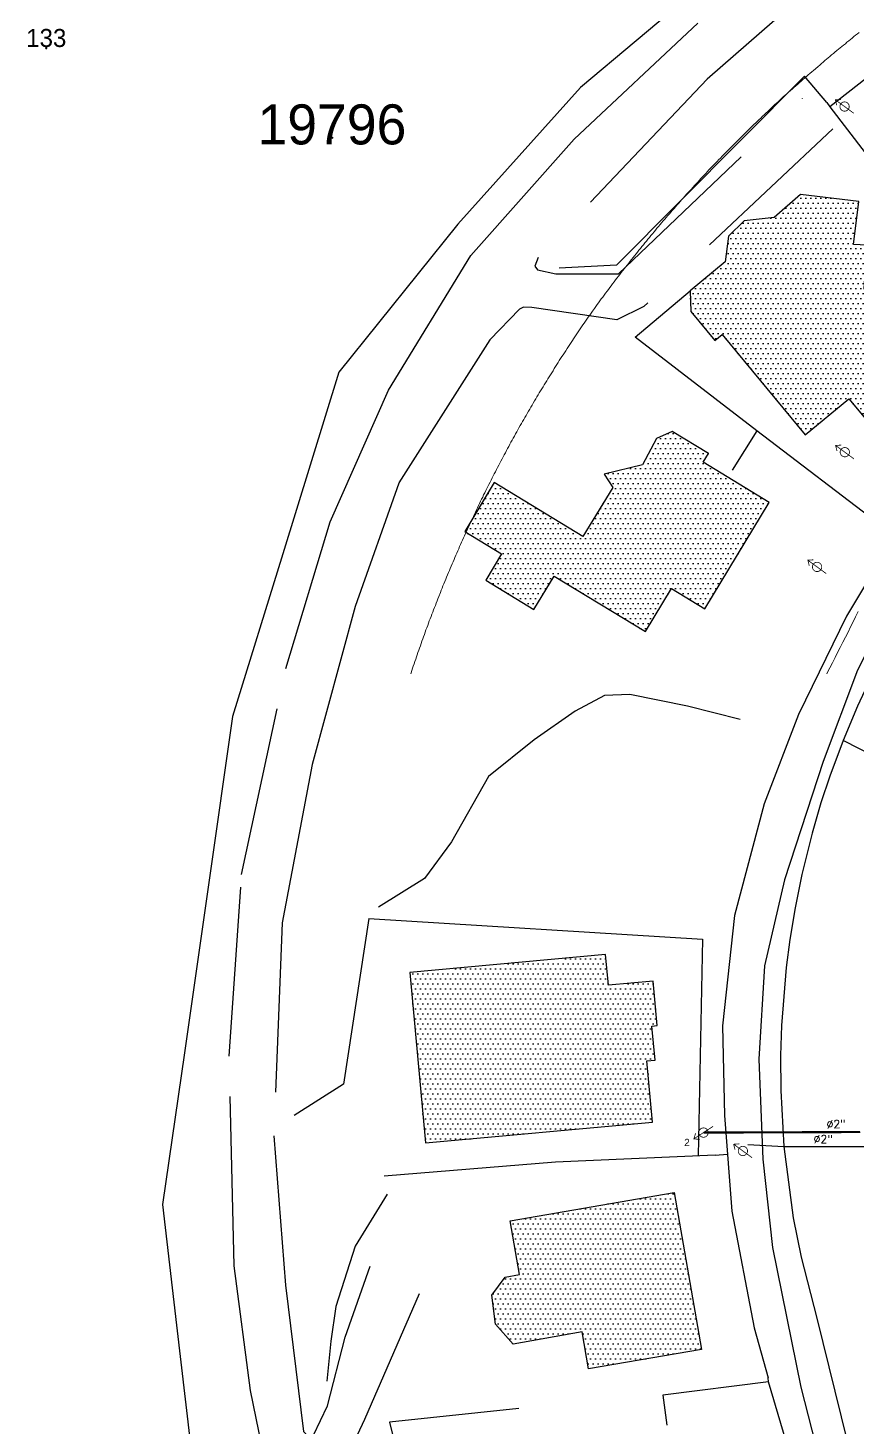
# Model space of a CAD drawing. Header units: metres. Extents: x 222509 to 223547, y 765290 to 766147.
# Drawn here: x 222929.5 to 222991.7, y 765628.6 to 765733.5 of the extents above; entities that cross this region are included whole.
import ezdxf
from ezdxf.enums import TextEntityAlignment as Align

# ---------------------------------------------------------------- set-up
doc = ezdxf.new("R2010")
doc.units = ezdxf.units.M
doc.linetypes.add('DASHED', pattern=[19.05, 12.7, -6.35])
for name, color, linetype in [('C1601', 3, 'Continuous'), ('C1603_0', 6, 'Continuous'), ('M2200', 8, 'Continuous'), ('M2299', 9, 'Continuous'), ('M2602', 8, 'Continuous'), ('maim metuhnan', 150, 'Continuous'), ('maim metuhnan 2', 150, 'Continuous'), ('Maim-Kayam-Betol', 140, 'reka-biyuv$0$Reka_new$0$X_LINE-DASH2')]:
    doc.layers.add(name, color=color, linetype=linetype)
for name, color, linetype, lineweight in [('C1602_0', 3, 'Continuous', 13), ('M1510', 8, 'Continuous', 25), ('M2401', 8, 'DASHED', 25), ('M2404', 8, 'DASHED', 25), ('M2605', 8, 'Continuous', 25)]:
    doc.layers.add(name, color=color, linetype=linetype, lineweight=lineweight)
doc.styles.add('HEBTXT', font='HEBTXT.SHX', dxfattribs={"width": 0.86})
doc.styles.add('reka-biyuv$0$Reka_new$0$STANDARD', font='HEB')
doc.styles.add('S_COMPLEX', font='complex')
doc.styles.get("Standard").update_dxf_attribs({"font": 'arial.ttf'})
doc.styles.add('TAZAR_HEBTXT', font='HEBTXT.SHX')
doc.linetypes.add('reka-biyuv$0$Reka_new$0$X_LINE-DASH2', pattern='A,0.5,-0.25,0.5,-0.0002,["X",reka-biyuv$0$Reka_new$0$STANDARD,S=0.3,R=0,X=0,Y=-0.14],-0.2', length=1.4502)
pattern_1 = [(0, (0, 0), (0.1875, 0.375), [0, -0.375])]

# ---------------------------------------------------------------- blocks, each defined once
blk = doc.blocks.new('*U16')
at = {"linetype": 'ByBlock', "const_width": 0.1}
for points in [[(-0.98, 0.15), (-1.15, 0.84), (-0.45, 0.89)], [(1.15, -0.84), (-1.15, 0.84)]]:
    blk.add_lwpolyline(points, dxfattribs=at)
blk.add_lwpolyline([(0.47, -0.34, 1), (-0.47, 0.34, 1)], format="xyb", close=True, dxfattribs=at)
at = {"linetype": 'ByBlock'}
blk.add_attdef('MAD_MAIM', (-2.62, 1.26), '', height=1.08, dxfattribs=at)
blk = doc.blocks.new('*U32')
at = {"linetype": 'ByBlock', "const_width": 0.1}
for points in [[(1.2, 0.78), (-1.2, -0.78)], [(-0.49, -0.86), (-1.2, -0.78), (-0.99, -0.1)]]:
    blk.add_lwpolyline(points, dxfattribs=at)
blk.add_lwpolyline([(0.49, 0.32, 1), (-0.49, -0.32, 1)], format="xyb", close=True, dxfattribs=at)
at = {"linetype": 'ByBlock'}
blk.add_attdef('MAD_MAIM', (-2.62, 1.26), '', height=1.08, dxfattribs=at)
blk = doc.blocks.new('G$C48AC2FB6')
at = {"layer": 'maim metuhnan 2', "const_width": 0.16}
blk.add_lwpolyline([(222980.09, 765650.72), (222991.83, 765650.76)], dxfattribs=at)
at = {"layer": 'Maim-Kayam-Betol'}
for points in [[(222992.73, 765685.04), (222991.63, 765682.69), (222990.55, 765680.12), (222989.55, 765677.44), (222988.89, 765675.44), (222988.22, 765673.16), (222987.45, 765670.07), (222986.95, 765667.56), (222986.56, 765665.18), (222986.29, 765663.1), (222985.94, 765658.74), (222985.87, 765656.5), (222985.88, 765653.88), (222986.12, 765649.67), (222986.82, 765644.33), (222987.42, 765641.37), (222988.59, 765636.8), (222995.37, 765609.26)], [(222995.34, 765677.67), (222990.55, 765680.12)], [(222983.41, 765649.82), (222986.12, 765649.67), (222995.44, 765649.68)]]:
    blk.add_lwpolyline(points, dxfattribs=at)
at = {"layer": 'maim metuhnan', "linetype": 'ByBlock'}
ref = blk.add_blockref('*U32', (222980.09, 765650.72), dxfattribs=dict(at, xscale=0.6, yscale=0.6, zscale=0.6))
ref.add_attrib('MAD_MAIM', '2', (222978.64, 765649.71, 535.79), dxfattribs={"color": 0, "height": 0.54})
at = {"layer": 'Maim-Kayam-Betol', "linetype": 'ByBlock', "xscale": 0.6, "yscale": 0.6, "zscale": 0.6}
for p in [(222990.66, 765727.63), (222990.68, 765701.72), (222988.6, 765693.12), (222983.04, 765649.34)]:
    blk.add_blockref('*U16', p, dxfattribs=at)
at = {"layer": 'maim metuhnan', "style": 'S_COMPLEX'}
blk.add_text('%%C2"', height=0.6, rotation=2, dxfattribs=at).set_placement((222989.32, 765651.03))
at = {"layer": 'Maim-Kayam-Betol', "style": 'S_COMPLEX'}
blk.add_text('%%C2"', height=0.6, rotation=0.1245, dxfattribs=at).set_placement((222988.34, 765649.93))
blk = doc.blocks.new('C1603')
at = {"color": 255}
for start, end in [(90, 270), (270, 90)]:
    blk.add_arc((0, 0), 0.1, start, end, dxfattribs=at)
at = {"color": 4, "style": 'TAZAR_HEBTXT'}
for tag, height, p, p2 in [('CROSS', 4, (-148, -0.5), (148, -0.5)), ('PARCEL_NAME', 2.7, (-33.3, 0.15), (33.3, 0.15))]:
    blk.add_attdef(tag, text='', height=height, dxfattribs=at).set_placement(p, p2, align=Align.FIT)
at = {"color": 4, "style": 'TAZAR_HEBTXT', "flags": 1}
for tag, p, p2 in [('PARCEL_STATUS', (-12.33, -3), (12.33, -3)), ('GUSH', (-12.33, -1.5), (12.33, -1.5)), ('PARCEL_SOURCE', (-12.33, -4.5), (12.33, -4.5)), ('LEGAL_AREA', (-12.33, -6), (12.33, -6)), ('CALC_AREA', (-12.33, -7.5), (12.33, -7.5))]:
    blk.add_attdef(tag, text='', height=1, dxfattribs=at).set_placement(p, p2, align=Align.FIT)
for tag, p, p2 in [('PARCEL_PREVIOUS', (-12.33, -9), (12.33, -9)), ('GUSH_PREVIOUS', (-12.33, -10.5), (12.33, -10.5)), ('TABA_MIGRASH', (-12.33, -13.5), (12.33, -13.5)), ('TABA_PLAN', (-12.33, -12), (12.33, -12)), ('TABA_YEUD', (-12.33, -15), (12.33, -15)), ('COMMENT', (-12.33, -16.5), (12.33, -16.5))]:
    blk.add_attdef(tag, text='', height=1, rotation=360, dxfattribs=at).set_placement(p, p2, align=Align.FIT)
blk = doc.blocks.new('C1601')
at = {"color": 255}
blk.add_circle((0, 0), 0.1, dxfattribs=at)
at = {"style": 'HEBTXT'}
blk.add_attdef('GUSH', text='', height=6, dxfattribs=at).set_placement((0, -1), align=Align.CENTER)
blk = doc.blocks.new('G$C17BD8FF4')
at = {"layer": 'C1602_0'}
for points in [[(222991.75, 765733.18), (222991.62, 765733.07), (222991.49, 765732.97), (222991.36, 765732.87), (222991.23, 765732.76), (222991.1, 765732.66), (222990.97, 765732.55), (222990.84, 765732.45), (222990.72, 765732.34), (222990.59, 765732.24), (222990.46, 765732.13), (222990.33, 765732.03), (222990.2, 765731.92), (222990.07, 765731.82), (222989.94, 765731.71), (222989.82, 765731.6), (222989.69, 765731.5), (222989.56, 765731.39), (222989.43, 765731.28), (222989.31, 765731.18), (222989.18, 765731.07), (222989.05, 765730.96), (222988.93, 765730.85), (222988.8, 765730.74), (222988.67, 765730.64), (222988.47, 765730.46), (222988.34, 765730.34), (222988.2, 765730.23), (222988.07, 765730.11), (222987.93, 765730), (222987.8, 765729.88), (222987.66, 765729.76), (222987.53, 765729.65), (222987.4, 765729.53), (222987.26, 765729.41), (222987.13, 765729.29), (222987, 765729.18), (222986.87, 765729.06), (222986.73, 765728.94), (222986.6, 765728.82), (222986.47, 765728.7), (222986.34, 765728.59), (222986.21, 765728.47), (222986.07, 765728.35), (222985.94, 765728.23), (222985.81, 765728.11), (222985.68, 765727.99), (222985.55, 765727.87), (222985.42, 765727.75), (222985.29, 765727.63), (222985.16, 765727.5), (222985.03, 765727.38), (222984.9, 765727.26), (222984.77, 765727.14), (222984.64, 765727.02), (222984.51, 765726.9), (222984.38, 765726.77), (222984.26, 765726.65), (222984.13, 765726.53), (222984, 765726.41), (222983.87, 765726.28), (222983.74, 765726.16), (222983.62, 765726.04), (222983.49, 765725.91), (222983.36, 765725.79), (222983.24, 765725.66), (222983.11, 765725.54), (222982.98, 765725.41), (222982.86, 765725.29), (222982.73, 765725.16), (222982.61, 765725.04), (222982.48, 765724.91), (222982.36, 765724.79), (222982.23, 765724.66), (222982.11, 765724.54), (222981.98, 765724.41), (222981.86, 765724.28), (222981.73, 765724.16), (222981.61, 765724.03), (222981.48, 765723.9), (222981.36, 765723.77), (222981.24, 765723.65), (222981.11, 765723.52), (222980.99, 765723.39), (222980.87, 765723.26), (222980.75, 765723.13), (222980.62, 765723), (222980.5, 765722.88), (222980.38, 765722.75), (222980.26, 765722.62), (222980.14, 765722.49), (222980.02, 765722.36), (222979.9, 765722.23), (222979.78, 765722.1), (222979.66, 765721.97), (222979.53, 765721.84), (222979.41, 765721.71), (222979.3, 765721.57), (222979.18, 765721.44), (222979.06, 765721.31), (222978.94, 765721.18), (222978.82, 765721.05), (222978.7, 765720.92), (222978.58, 765720.78), (222978.46, 765720.65), (222978.35, 765720.52), (222978.23, 765720.39), (222978.11, 765720.25), (222977.99, 765720.12), (222977.88, 765719.99), (222977.76, 765719.85), (222977.64, 765719.72), (222977.53, 765719.58), (222977.41, 765719.45), (222977.29, 765719.32), (222977.18, 765719.18), (222977.06, 765719.05), (222976.95, 765718.91), (222976.83, 765718.78), (222976.72, 765718.64), (222976.6, 765718.5), (222976.49, 765718.37), (222976.38, 765718.23), (222976.26, 765718.1), (222976.15, 765717.96), (222976.04, 765717.82), (222975.92, 765717.69), (222975.81, 765717.55), (222975.7, 765717.41), (222975.59, 765717.27), (222975.47, 765717.14), (222975.36, 765717), (222975.25, 765716.86), (222975.14, 765716.72), (222975.03, 765716.58), (222974.92, 765716.45), (222974.81, 765716.31), (222974.7, 765716.17), (222974.59, 765716.03), (222974.48, 765715.89), (222974.37, 765715.75), (222974.26, 765715.61), (222974.15, 765715.47), (222974.04, 765715.33), (222973.93, 765715.19), (222973.82, 765715.05), (222973.71, 765714.91), (222973.6, 765714.77), (222973.5, 765714.63), (222973.39, 765714.49), (222973.28, 765714.34), (222973.18, 765714.2), (222973.07, 765714.06), (222972.96, 765713.92), (222972.86, 765713.78), (222972.75, 765713.63), (222972.64, 765713.49), (222972.54, 765713.35), (222972.43, 765713.21), (222972.33, 765713.06), (222972.22, 765712.92), (222972.12, 765712.78), (222972.01, 765712.63), (222971.91, 765712.49), (222971.76, 765712.28), (222971.66, 765712.13), (222971.56, 765711.99), (222971.45, 765711.84), (222971.35, 765711.7), (222971.25, 765711.55), (222971.15, 765711.4), (222971.05, 765711.26), (222970.95, 765711.11), (222970.85, 765710.96), (222970.75, 765710.82), (222970.65, 765710.67), (222970.55, 765710.52), (222970.45, 765710.37), (222970.35, 765710.22), (222970.26, 765710.08), (222970.16, 765709.93), (222970.06, 765709.78), (222969.96, 765709.63), (222969.86, 765709.48), (222969.77, 765709.33), (222969.67, 765709.18), (222969.57, 765709.03), (222969.48, 765708.89), (222969.38, 765708.74), (222969.28, 765708.59), (222969.19, 765708.44), (222969.09, 765708.29), (222969, 765708.14), (222968.9, 765707.99), (222968.81, 765707.83), (222968.71, 765707.68), (222968.62, 765707.53), (222968.53, 765707.38), (222968.43, 765707.23), (222968.34, 765707.08), (222968.25, 765706.93), (222968.15, 765706.78), (222968.06, 765706.62), (222967.97, 765706.47), (222967.88, 765706.32), (222967.78, 765706.17), (222967.69, 765706.01), (222967.6, 765705.86), (222967.51, 765705.71), (222967.42, 765705.56), (222967.33, 765705.4), (222967.24, 765705.25), (222967.15, 765705.1), (222967.06, 765704.94), (222966.97, 765704.79), (222966.88, 765704.63), (222966.79, 765704.48), (222966.7, 765704.33), (222966.62, 765704.17), (222966.53, 765704.02), (222966.44, 765703.86), (222966.35, 765703.71), (222966.26, 765703.55), (222966.18, 765703.4), (222966.09, 765703.24), (222966, 765703.09), (222965.92, 765702.93), (222965.83, 765702.78), (222965.75, 765702.62), (222965.66, 765702.46), (222965.58, 765702.31), (222965.49, 765702.15), (222965.41, 765701.99), (222965.32, 765701.84), (222965.24, 765701.68), (222965.15, 765701.52), (222965.07, 765701.37), (222964.99, 765701.21), (222964.91, 765701.05), (222964.82, 765700.9), (222964.74, 765700.74), (222964.66, 765700.58), (222964.58, 765700.42), (222964.49, 765700.26), (222964.41, 765700.11), (222964.33, 765699.95), (222964.25, 765699.79), (222964.17, 765699.63), (222964.09, 765699.47), (222964.01, 765699.31), (222963.93, 765699.15), (222963.85, 765698.99), (222963.77, 765698.84), (222963.69, 765698.68), (222963.61, 765698.52), (222963.54, 765698.36), (222963.46, 765698.2), (222963.38, 765698.04), (222963.3, 765697.88), (222963.23, 765697.72), (222963.15, 765697.56), (222963.07, 765697.4), (222963, 765697.23), (222962.92, 765697.07), (222962.84, 765696.91), (222962.77, 765696.75), (222962.69, 765696.59), (222962.62, 765696.43), (222962.54, 765696.27), (222962.47, 765696.11), (222962.39, 765695.94), (222962.32, 765695.78), (222962.25, 765695.62), (222962.17, 765695.46), (222962.1, 765695.3), (222962.03, 765695.13), (222961.96, 765694.97), (222961.88, 765694.81), (222961.81, 765694.65), (222961.74, 765694.48), (222961.67, 765694.32), (222961.6, 765694.16), (222961.53, 765693.99), (222961.46, 765693.83), (222961.39, 765693.67), (222961.32, 765693.5), (222961.25, 765693.34), (222961.18, 765693.18), (222961.11, 765693.01), (222961.04, 765692.85), (222960.97, 765692.69), (222960.9, 765692.52), (222960.83, 765692.36), (222960.77, 765692.19), (222960.7, 765692.03), (222960.63, 765691.86), (222960.56, 765691.7), (222960.5, 765691.53), (222960.43, 765691.37), (222960.37, 765691.2), (222960.25, 765690.91), (222960.18, 765690.74), (222960.12, 765690.58), (222960.05, 765690.41), (222959.99, 765690.24), (222959.92, 765690.07), (222959.86, 765689.91), (222959.8, 765689.74), (222959.73, 765689.57), (222959.67, 765689.4), (222959.6, 765689.24), (222959.54, 765689.07), (222959.48, 765688.9), (222959.42, 765688.73), (222959.35, 765688.56), (222959.29, 765688.4), (222959.23, 765688.23), (222959.17, 765688.06), (222959.11, 765687.89), (222959.05, 765687.72), (222958.99, 765687.55), (222958.93, 765687.38), (222958.87, 765687.21), (222958.81, 765687.04), (222958.75, 765686.87), (222958.69, 765686.71), (222958.63, 765686.54), (222958.57, 765686.37), (222958.52, 765686.2), (222958.46, 765686.03), (222958.4, 765685.86), (222958.34, 765685.69), (222958.29, 765685.52), (222958.23, 765685.35), (222958.17, 765685.18), (222958.15, 765685.11)], [(222989.33, 765685.11), (222989.36, 765685.17), (222989.56, 765685.55), (222989.75, 765685.93), (222989.95, 765686.32), (222990.14, 765686.7), (222990.34, 765687.08), (222990.53, 765687.47), (222990.72, 765687.85), (222990.92, 765688.24), (222991.11, 765688.62), (222991.3, 765689.01), (222991.49, 765689.39), (222991.68, 765689.78)]]:
    blk.add_lwpolyline(points, dxfattribs=at)
at = {"layer": 'C1601', "xscale": 0.5, "yscale": 0.5, "zscale": 0.5}
blk.add_blockref('C1601', (222952.24, 765725.29), dxfattribs=at).add_auto_attribs({'GUSH': '19796'})
at = {"layer": 'C1603_0'}
ref = blk.add_blockref('C1603', (222930.83, 765732.02), dxfattribs=dict(at, xscale=0.5, yscale=0.5, zscale=0.5))
ref.add_attrib('PARCEL_NAME', '133', dxfattribs={"layer": '0', "height": 1.35, "style": 'HEBTXT'}).set_placement((222930.83, 765732.77), align=Align.MIDDLE)
blk = doc.blocks.new('G$CEBE070F1')
at = {"layer": 'M2299'}
h = blk.add_hatch(dxfattribs=at)
h.set_pattern_fill('DOTS', color=256, scale=6, style=0)
h.set_pattern_definition(pattern_1)
h.paths.add_polyline_path([(222991.73, 765720.5), (222987.37, 765721.04), (222985.39, 765719.31), (222983.14, 765719.05), (222981.97, 765717.91), (222981.72, 765715.98), (222979.09, 765713.81), (222979.14, 765712.26), (222980.94, 765710.09), (222981.49, 765710.55), (222987.71, 765703.02), (222990.99, 765705.73), (222992.25, 765704.19), (222998.42, 765709.29), (222994.72, 765713.77), (222992.12, 765713.95), (222992.34, 765717.23), (222991.33, 765717.3)])
h = blk.add_hatch(dxfattribs=at)
h.set_pattern_fill('DOTS', color=256, scale=6, style=0)
h.set_pattern_definition(pattern_1)
h.paths.add_polyline_path([(222964.41, 765699.44), (222962.19, 765695.77), (222964.96, 765694.09), (222963.77, 765692.13), (222967.38, 765689.94), (222968.89, 765692.43), (222975.74, 765688.27), (222977.7, 765691.5), (222980.18, 765689.99), (222985.02, 765697.95), (222980.06, 765700.96), (222980.46, 765701.62), (222977.74, 765703.27), (222976.56, 765702.74), (222975.52, 765700.78), (222972.65, 765700.07), (222973.29, 765699.07), (222971.04, 765695.41)])
h = blk.add_hatch(dxfattribs=at)
h.set_pattern_fill('DOTS', color=256, scale=6, style=0)
h.set_pattern_definition(pattern_1)
h.paths.add_polyline_path([(222958.09, 765662.71), (222959.26, 765649.94), (222976.27, 765651.5), (222975.85, 765656.09), (222976.46, 765656.15), (222976.22, 765658.7), (222976.62, 765658.74), (222976.31, 765662.08), (222972.96, 765661.77), (222972.75, 765664.06)])
h = blk.add_hatch(dxfattribs=at)
h.set_pattern_fill('DOTS', color=256, scale=6, style=0)
h.set_pattern_definition(pattern_1)
h.paths.add_polyline_path([(222964.51, 765636.37), (222964.22, 765638.53), (222965.22, 765639.89), (222966.3, 765640.07), (222965.6, 765644.1), (222977.88, 765646.24), (222979.94, 765634.47), (222971.48, 765633), (222971, 765635.78), (222965.82, 765634.87)])
at = {"layer": 'M1510'}
for points in [[(223049.59, 765771.43, 493.37), (223040.87, 765767.27, 494.12), (223028.95, 765764.69, 494.24), (223018.24, 765760.62, 494.35), (223004.6, 765753.24, 494.8), (222992.03, 765745.14, 495.53), (222983.39, 765739.57, 496.05), (222970.86, 765729.06, 497.03), (222961.67, 765718.82, 498.71), (222952.76, 765707.72, 500.28), (222948.56, 765694.11, 501.66), (222944.8, 765681.91, 503.68), (222943.04, 765669.65, 505.22), (222941.18, 765656.69, 507.03), (222939.55, 765645.33, 508.69), (222940.6, 765636.29, 509.92), (222941.93, 765624.77, 511.71), (222943.81, 765615.13, 513.9), (222946.2, 765602.84, 516.58), (222948.68, 765594.34, 518.54), (222946.43, 765589, 520.19), (222948.73, 765582.05, 521.08), (222948.08, 765578.6, 521.88), (222947.59, 765575.97, 522.63)], [(222982.83, 765681.68, 509.64), (222978.89, 765682.68, 509.37), (222974.57, 765683.56, 509.07), (222972.66, 765683.48, 508.98), (222970.47, 765682.3, 508.99), (222967.39, 765680.17, 508.88), (222963.97, 765677.42, 508.86), (222961.19, 765672.52, 509.22), (222959.19, 765669.76, 509.28), (222955.72, 765667.61, 509.28)], [(222956.38, 765646.11, 513.67), (222953.99, 765642.2, 512.77), (222952.53, 765637.67, 512.28), (222952.16, 765635.09, 512.17), (222951.87, 765632.09, 511.79)]]:
    blk.add_polyline3d(points, dxfattribs=at)
at = {"layer": 'M2200'}
for points in [[(222991.73, 765720.5, 506.42), (222987.37, 765721.04, 506.33), (222985.39, 765719.31, 506.28), (222983.14, 765719.05, 504.38), (222981.97, 765717.91, 504.38), (222981.72, 765715.98, 506.09), (222979.09, 765713.81, 506.09), (222979.14, 765712.26, 506.09), (222980.94, 765710.09, 506.1), (222981.49, 765710.55, 506.1), (222987.71, 765703.02, 507.34), (222990.99, 765705.73, 507.34), (222992.25, 765704.19, 507.34), (222998.42, 765709.29, 507.34), (222994.72, 765713.77, 507.34), (222992.12, 765713.95, 506.36), (222992.34, 765717.23, 506.36), (222991.33, 765717.3, 506.36)], [(222964.41, 765699.44, 505.83), (222962.19, 765695.77, 505.83), (222964.96, 765694.09, 505.83), (222963.77, 765692.13, 505.83), (222967.38, 765689.94, 505.83), (222968.89, 765692.43, 513.24), (222975.74, 765688.27, 513.24), (222977.7, 765691.5, 513.24), (222980.18, 765689.99, 513.24), (222985.02, 765697.95, 513.24), (222980.06, 765700.96, 513.15), (222980.46, 765701.62, 511.46), (222977.74, 765703.27, 511.36), (222976.56, 765702.74, 511.36), (222975.52, 765700.78, 511.36), (222972.65, 765700.07, 511.36), (222973.29, 765699.07, 511.36), (222971.04, 765695.41, 513.35)], [(222958.09, 765662.71, 516.62), (222959.26, 765649.94, 516.65), (222976.27, 765651.5, 516.67), (222975.85, 765656.09, 516.67), (222976.46, 765656.15, 516.67), (222976.22, 765658.7, 516.63), (222976.62, 765658.74, 516.63), (222976.31, 765662.08, 516.63), (222972.96, 765661.77, 516.63), (222972.75, 765664.06, 516.63)], [(222964.51, 765636.37, 518.78), (222964.22, 765638.53, 518.78), (222965.22, 765639.89, 518.78), (222966.3, 765640.07, 518.78), (222965.6, 765644.1, 518.78), (222977.88, 765646.24, 518.82), (222979.94, 765634.47, 518.82), (222971.48, 765633, 518.78), (222971, 765635.78, 518.78), (222965.82, 765634.87, 518.78)]]:
    blk.add_polyline3d(points, close=True, dxfattribs=at)
at = {"layer": 'M2401'}
for points in [[(223007.73, 765749.81, 494.89), (222988.72, 765736.98, 495.91), (222980.37, 765729.68, 496.63), (222967.69, 765716.32, 498.69), (222967.45, 765715.67, 498.81), (222967.65, 765715.4, 498.96), (222969.01, 765715.09, 499.52), (222973.73, 765715.09, 500.47), (222987.52, 765728.25, 500.89)], [(222947.68, 765623.84, 512.11), (222946.14, 765631.38, 510.68), (222944.92, 765640.73, 509.38), (222944.53, 765656.44, 507.19), (222945.47, 765670.07, 505.19), (222948.79, 765685.5, 503.07), (222952.1, 765696.51, 501.61), (222956.48, 765706.38, 500.18), (222962.66, 765716.47, 498.89), (222970.4, 765725.19, 497.23), (222981.66, 765735.73, 496.03), (222997.11, 765746.5, 495.19)], [(222989.79, 765725.97, 500.94), (222975.61, 765712.63, 500.58), (222973.59, 765711.65, 500.41), (222967.22, 765712.57, 499.24), (222966.59, 765712.6, 499.25), (222966.3, 765712.43, 499.27), (222964.08, 765710.15, 499.53), (222957.25, 765699.41, 500.99), (222953.98, 765690.16, 502.32), (222950.76, 765678.3, 504.01), (222948.5, 765666.43, 505.69), (222947.89, 765650.48, 508.12), (222948.77, 765639.29, 509.7), (222950.1, 765628.31, 511.53), (222950.45, 765627.93, 511.56), (222950.85, 765628.04, 511.58), (222951.92, 765630.23, 511.75), (222953.23, 765635.39, 512.15), (222955.1, 765640.7, 512.76)], [(222958.79, 765638.64, 512.73), (222954.67, 765629.2, 511.97), (222953.76, 765627.23, 511.95), (222953.04, 765625.5, 512.11), (222952.49, 765622.92, 512.59), (222952.63, 765619.66, 513.33), (222954.16, 765611.33, 515.2), (222956.81, 765601.19, 517.34), (222962.29, 765577.98, 521.26), (222964.77, 765567.08, 522.55), (222966.66, 765562.88, 523.29), (222969.11, 765559.48, 523.72), (222971.79, 765557.56, 524.15), (222975.37, 765556.57, 524.6), (222982.06, 765556.04, 525.33), (222989.53, 765555.85, 525.72), (222996.51, 765557.44, 526.09), (223001.23, 765558.99, 526.45), (223003.66, 765559.87, 526.64), (223004.51, 765560.29, 526.66), (223005.16, 765560.57, 526.7), (223005.92, 765561.02, 526.78), (223006.25, 765561.32, 526.78), (223006.41, 765561.9, 526.78)]]:
    blk.add_polyline3d(points, dxfattribs=at)
at = {"layer": 'M2404'}
blk.add_polyline3d([(222994.51, 765691.13, 516.3), (222991.63, 765685.37, 516.8), (222989.06, 765678.54, 517.42), (222986.17, 765669.67, 518.45), (222984.67, 765663.23, 518.98), (222984.24, 765656.23, 519.65), (222984.53, 765648.73, 520.36), (222985.25, 765642.1, 520.93), (222987.38, 765631.64, 521.93), (222990.11, 765621.04, 522.86)], dxfattribs=at)
at = {"layer": 'M2602'}
for points in [[(222989.32, 765727.92, 500.89), (222989.55, 765727.61, 502.61)], [(222984.09, 765703.32, 505.85), (222974.96, 765710.34, 501.48), (222979.09, 765713.81, 506.09)], [(222955, 765666.76, 509.7), (222980.01, 765665.22, 513.3), (222979.68, 765648.98, 514.4)], [(222980.97, 765649.03, 514.43), (222981.88, 765649.09, 520.53)], [(222968.07, 765612.52, 518.95), (222989.02, 765614.04, 524.37), (222989.9, 765615.31, 524.56), (222984.95, 765632.03, 521.9), (222984.93, 765632.33, 521.95)]]:
    blk.add_polyline3d(points, dxfattribs=at)
at = {"layer": 'M2605'}
for points in [[(223016.26, 765720.46, 503.38), (223003.15, 765740.87, 503.38), (222992.66, 765733.88, 503.38), (222994.25, 765731.29, 503.15), (222989.55, 765727.61, 502.61), (222997.75, 765716.94, 503.28), (222995.52, 765714.82, 503.21)], [(223057.95, 765733.76, 512.1), (223032.5, 765722.96, 512.99), (223023.99, 765719.26, 513.47), (223019.91, 765717.32, 513.83), (223014.31, 765713.91, 514.13), (223008.64, 765709.58, 514.66), (223002.91, 765704.38, 515.18), (222996.51, 765697.93, 515.9), (222994, 765694.76, 516.3), (222990.81, 765689.44, 516.85), (222987.2, 765682.05, 517.47), (222984.63, 765675.37, 518.2), (222982.42, 765666.98, 518.89), (222981.52, 765658.72, 519.76), (222981.67, 765652.01, 520.29), (222982.2, 765644.82, 520.88), (222983.88, 765636.09, 521.64), (222984.93, 765632.33, 521.95)], [(222989.32, 765727.92, 500.89), (222987.65, 765729.9, 500.89), (222973.57, 765715.74, 500.52), (222969.28, 765715.52, 499.5)], [(222993.45, 765696.18, 506.16), (222984.09, 765703.32, 505.85), (222982.24, 765700.38, 505.85)], [(222955, 765666.76, 509.7), (222953.11, 765654.34, 509.36), (222949.4, 765651.99, 508.74)], [(222980.97, 765649.03, 514.43), (222968.99, 765648.51, 514.13), (222956.16, 765647.46, 513.66)], [(222984.95, 765632.03, 521.9), (222977.05, 765631.04, 521.87), (222977.34, 765628.79, 521.87)], [(222966.26, 765630.03, 519.01), (222956.55, 765629.02, 519.01), (222961.03, 765611.09, 518.84), (222968.38, 765612.58, 518.96)]]:
    blk.add_polyline3d(points, dxfattribs=at)

msp = doc.modelspace()

# ---------------------------------------------------------------- block references
for name in ['G$CEBE070F1', 'G$C48AC2FB6', 'G$C17BD8FF4']:
    msp.add_blockref(name, (0, 0))

doc.saveas('drawing.dxf')
